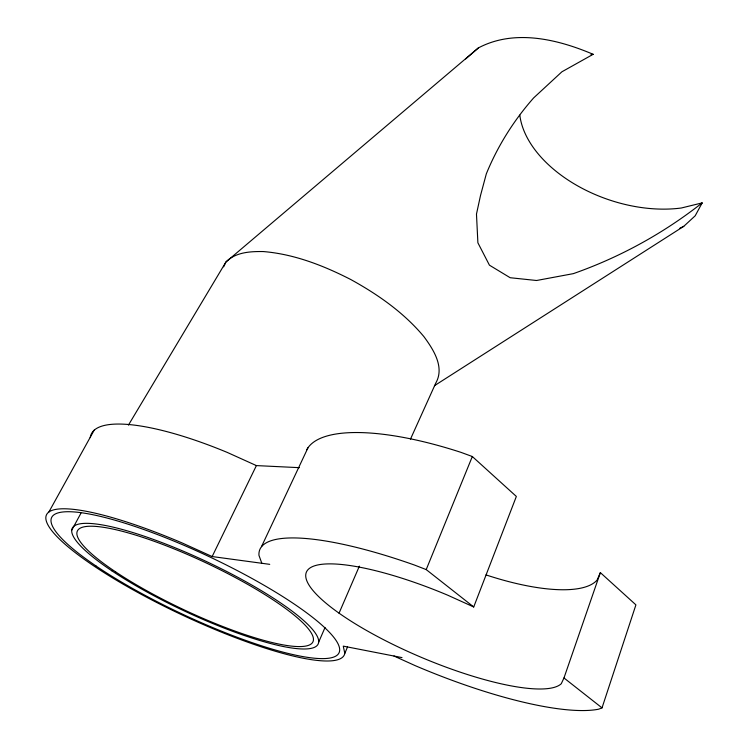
<?xml version="1.0" encoding="UTF-8"?>
<svg xmlns="http://www.w3.org/2000/svg" width="748" height="748" viewBox="0 0 748 748"><rect width="100%" height="100%" fill="white"/><g stroke="black" fill="none" stroke-linecap="round" stroke-linejoin="round"><path stroke-width="1.12" d="M393.972 656.033L415.046 665.58A192.732 46.844 22.8 0 0 598.615 709.197L602.018 707.879L635.912 604.861L600.364 572.622L597.1 580.055A134.556 43.029 22.3 0 1 486.004 574.903M306.774 449.698A185.803 59.662 22.3 0 1 461.03 452.381L472.325 456.523L516.354 496.448L473.718 606.965L447.753 595.212A139.521 33.763 22.9 0 0 306.886 571.173A139.521 33.763 22.9 0 0 412.55 653.556A139.521 33.763 22.9 0 0 561.271 683.728L563.973 677.959L600.364 572.622M473.718 606.965L426.21 569.593L472.325 456.523M269.729 564.347L212.152 556.549L182.082 542.926A164.56 32.856 25.2 0 0 45.983 519.617A164.56 32.856 25.2 0 0 195.527 621.102A164.56 32.856 25.2 0 0 344.809 653.369L347.53 646.955M339.031 613.21L359.386 566.124M318.676 642.13L325.043 627.479M410.465 439.151L435.804 383.032C444.873 367.081 433.344 349.438 423.892 336.609C403.873 312.617 377.936 294.478 350.728 279.5C323.388 265.512 294.123 254.096 263.268 251.552C250.206 251.393 235.676 252.132 225.924 262.015L128.432 425.116M261.501 546.62L308.026 447.687M223.643 266.83L225.924 262.015L478.374 47.919C514.437 28.789 557.606 39.205 593.155 54.305L561.898 71.799L533.642 97.913C513.829 120.353 497.663 146.019 486.322 173.835L480.497 195.565L476.476 214.078L477.888 242.791L489.435 265.175L510.164 277.723L536.559 280.5L573.323 273.646C619.812 257.312 663.42 233.404 702.166 202.895L695.201 215.779L683.784 226.317L434.448 385.688M212.152 556.549L256.396 465.593L299.387 467.668M71.743 530.201L80.99 513.128M48.854 512.043L94.201 430.128M465.658 58.933L478.374 47.919M679.82 228.252L683.784 226.317M702.166 202.895L681.335 208A115.426 71.696 19.1 0 1 519.813 115.127M590.976 54.576L593.155 54.305M401.994 657.604L343.276 646.132L344.809 653.369M426.21 569.593L414.532 565.067A192.732 46.844 22.8 0 0 258.976 555.409L261.828 563.281M256.396 465.593L227.289 452.437A159.745 42.412 25.4 0 0 90.256 437.599M563.973 677.959L602.018 707.879M96.137 566.068A158.81 31.687 25.2 0 0 335.74 656.136A158.81 31.687 25.2 0 0 154.182 533.315A158.81 31.687 25.2 0 0 96.137 566.068M111.779 570.771A135.884 27.068 25.2 0 0 315.778 646.609A135.884 27.068 25.2 0 0 158.062 541.131A135.884 27.068 25.2 0 0 111.779 570.771M115.613 571.874A130.171 25.918 25.2 0 0 310.785 644.224A130.171 25.918 25.2 0 0 159.128 543.095A130.171 25.918 25.2 0 0 115.613 571.874"/></g></svg>
